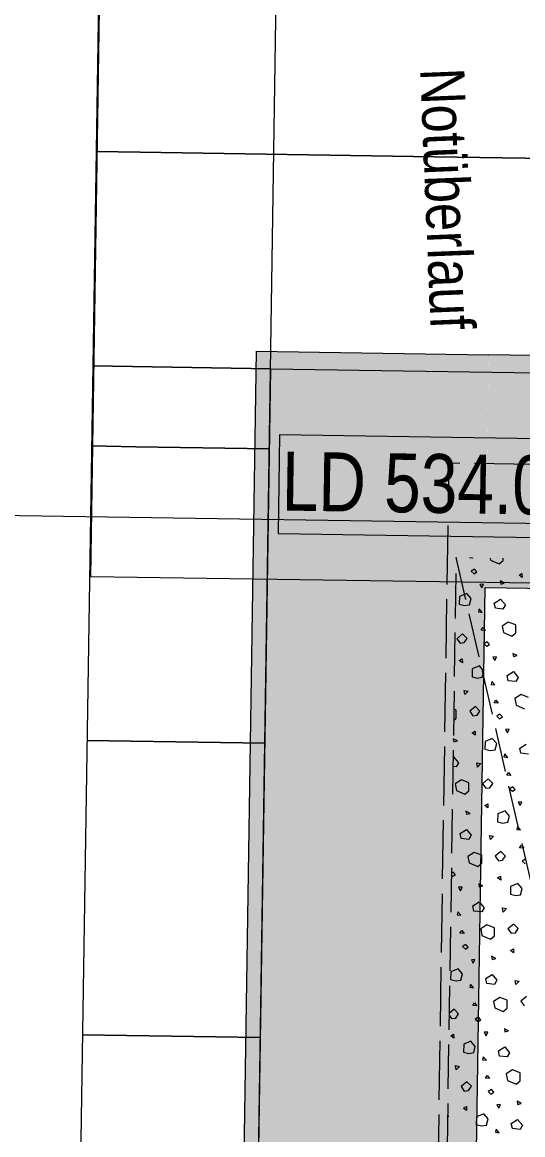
# Model space of a CAD drawing. Header units: metres. Extents: x -19025 to 34897, y -14024 to 26069.
# Drawn here: x -13489 to -12639, y 1534 to 3422 of the extents above; entities that cross this region are included whole.
import ezdxf
from ezdxf.enums import TextEntityAlignment as Align

# ---------------------------------------------------------------- set-up
doc = ezdxf.new("R2010")
doc.units = ezdxf.units.M
doc.header["$MEASUREMENT"] = 0
for name, pattern in [('Strichlinie eng', [0.1, 0.075, -0.025]), ('Strichlinie mittel', [0.15, 0.1, -0.05]), ('Untersicht', [0.125, 0.1, -0.025])]:
    doc.linetypes.add(name, pattern=pattern)
for name, color, linetype in [('11__100 Achsraster', 7, 'Continuous'), ('140 Bruestung Attika', 7, 'Continuous'), ('220 Bodenaufbau', 7, 'Continuous'), ('221 Gefälledämmung 3D', 7, 'Continuous'), ('310 Dachkonstruktion massiv', 7, 'Continuous'), ('330 Dachdeckung', 7, 'Continuous'), ('930 Beschriftung Allgemein', 7, 'Continuous'), ('936 Beschriftung PP', 7, 'Continuous'), ('937 Beschriftung Detail', 7, 'Continuous')]:
    doc.layers.add(name, color=color, linetype=linetype)
doc.styles.add('ERSTELLTER_STIL_1', font='ARIALN.TTF')
doc.styles.add('ERSTELLTER_STIL_4', font='arialbd.ttf')
doc.styles.add('ERSTELLTER_STIL_9', font='arial.ttf', dxfattribs={"width": 0.8})
doc.linetypes.add('Grenze Bezirk', pattern='A,0,[2,22HAUS116_412 STG1 _ 2.DG_IndexB_2026-08-161.Shx,S=0.001587,R=0,X=0,Y=0],-0.25,0', length=0.25)

# ---------------------------------------------------------------- blocks, each defined once
blk = doc.blocks.new('Decke_5_1', base_point=(-13.2443, 2.8969))
at = {"layer": '220 Bodenaufbau', "color": 7, "linetype": 'Untersicht', "lineweight": 13, "flags": 128}
blk.add_lwpolyline([(-13.2443, 2.8969), (-13.182, 6.9564), (-14.5158, 6.9769), (-14.578, 2.9174)], close=True, dxfattribs=at)
blk = doc.blocks.new('Dachfläche_36_1', base_point=(-13.5824, 6.7626))
at = {"layer": '310 Dachkonstruktion massiv', "color": 255, "linetype": 'Continuous', "lineweight": 13, "flags": 128}
blk.add_lwpolyline([(-15.1245, 6.7843), (-13.5824, 6.7626), (-13.4785, 13.5382), (-15.0205, 13.5619)], close=True, dxfattribs=at)
blk = doc.blocks.new('*X743')
at = {"layer": '330 Dachdeckung', "color": 8, "linetype": 'Continuous', "lineweight": 5}
for p, q in [((-15.0397, 7.5049), (-15.1146, 7.506)), ((-15.1146, 7.506), (-15.0397, 7.5049)), ((-14.5398, 7.4972), (-15.0397, 7.5049)), ((-15.0397, 7.5049), (-14.5398, 7.4972)), ((-14.0399, 7.4895), (-14.5398, 7.4972)), ((-14.5398, 7.4972), (-14.0399, 7.4895))]:
    blk.add_line(p, q, dxfattribs=at)
blk = doc.blocks.new('Dachfläche_51_1', base_point=(-14.8181, 7.1373))
at = {"layer": '330 Dachdeckung', "color": 7, "linetype": 'Continuous', "lineweight": 13, "flags": 128}
blk.add_lwpolyline([(-15.1202, 7.142), (-14.8181, 7.1373), (-13.578, 7.1183), (-13.476, 13.7382), (-13.4155, 13.7373), (-13.4155, 13.7373), (-13.7314, 13.7422), (-14.6147, 13.7557), (-15.0177, 13.7618)], close=True, dxfattribs=at)
at = {"layer": '330 Dachdeckung', "color": 7, "linetype": 'Continuous', "lineweight": 13}
blk.add_blockref('*X743', (0, 0), dxfattribs=at)
blk = doc.blocks.new('*X747')
at = {"layer": '330 Dachdeckung', "color": 8, "linetype": 'Continuous', "lineweight": 5}
for p, q in [((-15.0474, 7.0049), (-15.1223, 7.0061)), ((-15.1223, 7.0061), (-15.0474, 7.0049)), ((-14.8202, 7.0015), (-15.0474, 7.0049)), ((-15.0474, 7.0049), (-14.8202, 7.0015)), ((-15.0551, 6.505), (-15.13, 6.5062)), ((-15.13, 6.5062), (-15.0551, 6.505)), ((-14.8278, 6.5015), (-15.0551, 6.505)), ((-15.0551, 6.505), (-14.8278, 6.5015)), ((-15.0628, 6.0051), (-15.1378, 6.0062)), ((-15.1378, 6.0062), (-15.0628, 6.0051)), ((-14.8355, 6.0016), (-15.0628, 6.0051)), ((-15.0628, 6.0051), (-14.8355, 6.0016))]:
    blk.add_line(p, q, dxfattribs=at)
blk = doc.blocks.new('Dachfläche_52_1', base_point=(-15.1886, 2.7267))
at = {"layer": '330 Dachdeckung', "color": 7, "linetype": 'Continuous', "lineweight": 13, "flags": 128}
blk.add_lwpolyline([(-15.1886, 2.7267), (-14.8858, 2.7221), (-14.8181, 7.1373), (-15.1202, 7.142)], close=True, dxfattribs=at)
at = {"layer": '330 Dachdeckung', "color": 7, "linetype": 'Continuous', "lineweight": 13}
blk.add_blockref('*X747', (0, 0), dxfattribs=at)
blk = doc.blocks.new('*X767')
at = {"layer": '930 Beschriftung Allgemein', "color": 254, "linetype": 'Continuous', "lineweight": 9, "true_color": 0xd4d4d4}
for p, q in [((-14.4751, 6.8159), (-14.4806, 6.8163)), ((-14.4754, 6.8162), (-14.4751, 6.8159)), ((-14.4453, 6.8158), (-14.4446, 6.8123)), ((-14.4446, 6.8123), (-14.4301, 6.8062)), ((-14.4301, 6.8062), (-14.4233, 6.8117)), ((-14.4233, 6.8117), (-14.4233, 6.8154)), ((-14.472, 6.7967), (-14.4776, 6.7935)), ((-14.4776, 6.7935), (-14.4727, 6.7891)), ((-14.4727, 6.7891), (-14.468, 6.7922)), ((-14.468, 6.7922), (-14.472, 6.7967)), ((-14.3963, 6.7869), (-14.3913, 6.7896)), ((-14.391, 6.7828), (-14.3963, 6.7869)), ((-14.3913, 6.7896), (-14.391, 6.7828)), ((-14.4566, 6.7713), (-14.4626, 6.7709)), ((-14.4626, 6.7709), (-14.4593, 6.7651)), ((-14.4593, 6.7651), (-14.4566, 6.7713)), ((-14.4284, 6.777), (-14.4274, 6.7717)), ((-14.4213, 6.7733), (-14.4284, 6.777)), ((-14.4274, 6.7717), (-14.4213, 6.7733)), ((-14.4974, 6.7507), (-14.4978, 6.7374)), ((-14.4851, 6.7558), (-14.4974, 6.7507)), ((-14.4776, 6.7471), (-14.4851, 6.7558)), ((-14.4804, 6.7366), (-14.4776, 6.7471)), ((-14.4383, 6.7394), (-14.4276, 6.7461)), ((-14.4276, 6.7461), (-14.4195, 6.7363)), ((-14.4978, 6.7374), (-14.4888, 6.7351)), ((-14.4888, 6.7351), (-14.4804, 6.7366)), ((-14.4641, 6.7294), (-14.4652, 6.7244)), ((-14.4652, 6.7244), (-14.4589, 6.7235)), ((-14.4589, 6.7235), (-14.4641, 6.7294)), ((-14.4365, 6.7306), (-14.4383, 6.7394)), ((-14.4235, 6.7292), (-14.4365, 6.7306)), ((-14.4195, 6.7363), (-14.4235, 6.7292)), ((-14.5048, 6.7131), (-14.5045, 6.713)), ((-14.5045, 6.713), (-14.5048, 6.7127)), ((-14.4145, 6.7071), (-14.4251, 6.7002)), ((-14.4017, 6.7023), (-14.4145, 6.7071)), ((-14.4921, 6.6869), (-14.5018, 6.6788)), ((-14.4843, 6.6792), (-14.4921, 6.6869)), ((-14.4603, 6.6934), (-14.4575, 6.6977)), ((-14.4534, 6.6928), (-14.4603, 6.6934)), ((-14.4575, 6.6977), (-14.4534, 6.6928)), ((-14.4251, 6.7002), (-14.4229, 6.6892)), ((-14.4229, 6.6892), (-14.4084, 6.6831)), ((-14.4084, 6.6831), (-14.4016, 6.6886)), ((-14.4016, 6.6886), (-14.4017, 6.7023)), ((-14.5018, 6.6788), (-14.4964, 6.6711)), ((-14.4964, 6.6711), (-14.4892, 6.6722)), ((-14.4892, 6.6722), (-14.4843, 6.6792)), ((-14.4503, 6.6736), (-14.4559, 6.6704)), ((-14.4559, 6.6704), (-14.451, 6.666)), ((-14.451, 6.666), (-14.4463, 6.6691)), ((-14.4463, 6.6691), (-14.4503, 6.6736)), ((-14.4067, 6.6539), (-14.4057, 6.6486)), ((-14.3996, 6.6502), (-14.4067, 6.6539)), ((-14.4057, 6.6486), (-14.3996, 6.6502)), ((-14.4977, 6.642), (-14.4927, 6.6448)), ((-14.4924, 6.638), (-14.4977, 6.642)), ((-14.4927, 6.6448), (-14.4924, 6.638)), ((-14.4634, 6.6327), (-14.4757, 6.6276)), ((-14.4559, 6.624), (-14.4634, 6.6327)), ((-14.4348, 6.6482), (-14.4409, 6.6478)), ((-14.4409, 6.6478), (-14.4376, 6.642)), ((-14.4376, 6.642), (-14.4348, 6.6482)), ((-14.4757, 6.6276), (-14.4761, 6.6143)), ((-14.4761, 6.6143), (-14.4671, 6.612)), ((-14.4671, 6.612), (-14.4587, 6.6135)), ((-14.4587, 6.6135), (-14.4559, 6.624)), ((-14.4166, 6.6163), (-14.4059, 6.623)), ((-14.4148, 6.6075), (-14.4166, 6.6163)), ((-14.4059, 6.623), (-14.3978, 6.6132)), ((-14.3978, 6.6132), (-14.4018, 6.6061)), ((-14.4423, 6.6063), (-14.4435, 6.6013)), ((-14.4435, 6.6013), (-14.4372, 6.6004)), ((-14.4372, 6.6004), (-14.4423, 6.6063)), ((-14.4018, 6.6061), (-14.4148, 6.6075)), ((-14.4897, 6.5912), (-14.4828, 6.5899)), ((-14.4884, 6.5841), (-14.4897, 6.5912)), ((-14.4828, 6.5899), (-14.4884, 6.5841)), ((-14.4386, 6.5702), (-14.4357, 6.5746)), ((-14.4357, 6.5746), (-14.4317, 6.5697)), ((-14.3927, 6.584), (-14.4034, 6.5771)), ((-14.4034, 6.5771), (-14.4012, 6.5661)), ((-14.38, 6.5792), (-14.3927, 6.584)), ((-14.5031, 6.5575), (-14.5072, 6.559)), ((-14.503, 6.5438), (-14.5031, 6.5575)), ((-14.4704, 6.5638), (-14.4801, 6.5557)), ((-14.4801, 6.5557), (-14.4747, 6.548)), ((-14.4626, 6.5561), (-14.4704, 6.5638)), ((-14.4675, 6.5491), (-14.4626, 6.5561)), ((-14.4317, 6.5697), (-14.4386, 6.5702)), ((-14.4012, 6.5661), (-14.3867, 6.56)), ((-14.5075, 6.5402), (-14.503, 6.5438)), ((-14.4747, 6.548), (-14.4675, 6.5491)), ((-14.4286, 6.5505), (-14.4342, 6.5473)), ((-14.4342, 6.5473), (-14.4293, 6.5429)), ((-14.4293, 6.5429), (-14.4246, 6.546)), ((-14.4246, 6.546), (-14.4286, 6.5505)), ((-14.476, 6.5189), (-14.471, 6.5217)), ((-14.4707, 6.5149), (-14.476, 6.5189)), ((-14.471, 6.5217), (-14.4707, 6.5149)), ((-14.4131, 6.5251), (-14.4192, 6.5247)), ((-14.4192, 6.5247), (-14.4159, 6.5189)), ((-14.4159, 6.5189), (-14.4131, 6.5251)), ((-14.508, 6.5085), (-14.5071, 6.5038)), ((-14.501, 6.5054), (-14.5079, 6.5091)), ((-14.5071, 6.5038), (-14.501, 6.5054)), ((-14.454, 6.5045), (-14.4544, 6.4912)), ((-14.4417, 6.5096), (-14.454, 6.5045)), ((-14.4342, 6.5009), (-14.4417, 6.5096)), ((-14.4369, 6.4904), (-14.4342, 6.5009)), ((-14.3949, 6.4932), (-14.3842, 6.4999)), ((-14.4544, 6.4912), (-14.4454, 6.4889)), ((-14.4454, 6.4889), (-14.4369, 6.4904)), ((-14.4206, 6.4832), (-14.4218, 6.4782)), ((-14.4155, 6.4773), (-14.4206, 6.4832)), ((-14.3931, 6.4844), (-14.3949, 6.4932)), ((-14.3801, 6.483), (-14.3931, 6.4844)), ((-14.5032, 6.4613), (-14.5087, 6.4619)), ((-14.5084, 6.4774), (-14.5073, 6.4782)), ((-14.5073, 6.4782), (-14.4992, 6.4684)), ((-14.4992, 6.4684), (-14.5032, 6.4613)), ((-14.468, 6.4681), (-14.4611, 6.4668)), ((-14.4667, 6.461), (-14.468, 6.4681)), ((-14.4611, 6.4668), (-14.4667, 6.461)), ((-14.4218, 6.4782), (-14.4155, 6.4773)), ((-14.4169, 6.4471), (-14.414, 6.4515)), ((-14.41, 6.4465), (-14.4169, 6.4471)), ((-14.414, 6.4515), (-14.41, 6.4465)), ((-14.4941, 6.4392), (-14.5048, 6.4323)), ((-14.5048, 6.4323), (-14.5026, 6.4213)), ((-14.4814, 6.4344), (-14.4941, 6.4392)), ((-14.4813, 6.4207), (-14.4814, 6.4344)), ((-14.4487, 6.4407), (-14.4584, 6.4326)), ((-14.4584, 6.4326), (-14.4529, 6.4249)), ((-14.4529, 6.4249), (-14.4458, 6.4259)), ((-14.4409, 6.433), (-14.4487, 6.4407)), ((-14.4458, 6.4259), (-14.4409, 6.433)), ((-14.4069, 6.4274), (-14.4125, 6.4242)), ((-14.4125, 6.4242), (-14.4076, 6.4198)), ((-14.4076, 6.4198), (-14.4029, 6.4229)), ((-14.4029, 6.4229), (-14.4069, 6.4274)), ((-14.5026, 6.4213), (-14.4881, 6.4152)), ((-14.4881, 6.4152), (-14.4813, 6.4207)), ((-14.4864, 6.386), (-14.4854, 6.3807)), ((-14.4793, 6.3823), (-14.4864, 6.386)), ((-14.4543, 6.3958), (-14.4493, 6.3986)), ((-14.449, 6.3918), (-14.4543, 6.3958)), ((-14.4493, 6.3986), (-14.449, 6.3918)), ((-14.42, 6.3865), (-14.4323, 6.3814)), ((-14.4125, 6.3778), (-14.42, 6.3865)), ((-14.3914, 6.402), (-14.3975, 6.4016)), ((-14.3975, 6.4016), (-14.3942, 6.3958)), ((-14.3942, 6.3958), (-14.3914, 6.402)), ((-14.4854, 6.3807), (-14.4793, 6.3823)), ((-14.4323, 6.3814), (-14.4327, 6.3681)), ((-14.4327, 6.3681), (-14.4236, 6.3658)), ((-14.4236, 6.3658), (-14.4152, 6.3673)), ((-14.4152, 6.3673), (-14.4125, 6.3778)), ((-14.4962, 6.3484), (-14.4856, 6.3551)), ((-14.4945, 6.3396), (-14.4962, 6.3484)), ((-14.4856, 6.3551), (-14.4775, 6.3453)), ((-14.3989, 6.3601), (-14.4001, 6.3551)), ((-14.4001, 6.3551), (-14.3938, 6.3542)), ((-14.3938, 6.3542), (-14.3989, 6.3601)), ((-14.4815, 6.3382), (-14.4945, 6.3396)), ((-14.4775, 6.3453), (-14.4815, 6.3382)), ((-14.4463, 6.345), (-14.4394, 6.3437)), ((-14.445, 6.3379), (-14.4463, 6.345)), ((-14.4394, 6.3437), (-14.445, 6.3379)), ((-14.3952, 6.324), (-14.3923, 6.3284)), ((-14.3923, 6.3284), (-14.3883, 6.3234)), ((-14.4724, 6.3161), (-14.4831, 6.3092)), ((-14.4831, 6.3092), (-14.4809, 6.2982)), ((-14.4597, 6.3113), (-14.4724, 6.3161)), ((-14.4596, 6.2976), (-14.4597, 6.3113)), ((-14.427, 6.3176), (-14.4367, 6.3095)), ((-14.4367, 6.3095), (-14.4312, 6.3018)), ((-14.4192, 6.3099), (-14.427, 6.3176)), ((-14.4241, 6.3028), (-14.4192, 6.3099)), ((-14.3883, 6.3234), (-14.3952, 6.324)), ((-14.4809, 6.2982), (-14.4664, 6.2921)), ((-14.4664, 6.2921), (-14.4596, 6.2976)), ((-14.4312, 6.3018), (-14.4241, 6.3028)), ((-14.3852, 6.3043), (-14.3908, 6.3011)), ((-14.3908, 6.3011), (-14.3859, 6.2967)), ((-14.5083, 6.2826), (-14.5115, 6.2808)), ((-14.5115, 6.2772), (-14.509, 6.275)), ((-14.509, 6.275), (-14.5043, 6.2781)), ((-14.5043, 6.2781), (-14.5083, 6.2826)), ((-14.4326, 6.2727), (-14.4276, 6.2755)), ((-14.4273, 6.2687), (-14.4326, 6.2727)), ((-14.4276, 6.2755), (-14.4273, 6.2687)), ((-14.4928, 6.2571), (-14.4989, 6.2568)), ((-14.4989, 6.2568), (-14.4956, 6.251)), ((-14.4956, 6.251), (-14.4928, 6.2571)), ((-14.4647, 6.2629), (-14.4637, 6.2576)), ((-14.4576, 6.2592), (-14.4647, 6.2629)), ((-14.4637, 6.2576), (-14.4576, 6.2592)), ((-14.4106, 6.2583), (-14.411, 6.245)), ((-14.3983, 6.2634), (-14.4106, 6.2583)), ((-14.3908, 6.2547), (-14.3983, 6.2634)), ((-14.3935, 6.2442), (-14.3908, 6.2547)), ((-14.411, 6.245), (-14.4019, 6.2427)), ((-14.4019, 6.2427), (-14.3935, 6.2442)), ((-14.5003, 6.2153), (-14.5015, 6.2103)), ((-14.4952, 6.2093), (-14.5003, 6.2153)), ((-14.4745, 6.2253), (-14.4639, 6.232)), ((-14.4728, 6.2165), (-14.4745, 6.2253)), ((-14.4597, 6.2151), (-14.4728, 6.2165)), ((-14.4639, 6.232), (-14.4557, 6.2222)), ((-14.4557, 6.2222), (-14.4597, 6.2151)), ((-14.4246, 6.2219), (-14.4177, 6.2206)), ((-14.4233, 6.2148), (-14.4246, 6.2219)), ((-14.4177, 6.2206), (-14.4233, 6.2148)), ((-14.5015, 6.2103), (-14.4952, 6.2093)), ((-14.4966, 6.1792), (-14.4937, 6.1836)), ((-14.4897, 6.1786), (-14.4966, 6.1792)), ((-14.4937, 6.1836), (-14.4897, 6.1786)), ((-14.4507, 6.193), (-14.4614, 6.1861)), ((-14.4614, 6.1861), (-14.4592, 6.1751)), ((-14.438, 6.1882), (-14.4507, 6.193)), ((-14.4379, 6.1745), (-14.438, 6.1882)), ((-14.4052, 6.1945), (-14.415, 6.1864)), ((-14.415, 6.1864), (-14.4095, 6.1787)), ((-14.4095, 6.1787), (-14.4024, 6.1797)), ((-14.3975, 6.1868), (-14.4052, 6.1945)), ((-14.4024, 6.1797), (-14.3975, 6.1868)), ((-14.4866, 6.1595), (-14.4922, 6.1562)), ((-14.4826, 6.155), (-14.4866, 6.1595)), ((-14.4592, 6.1751), (-14.4447, 6.169)), ((-14.4447, 6.169), (-14.4379, 6.1745)), ((-14.4922, 6.1562), (-14.4873, 6.1519)), ((-14.4873, 6.1519), (-14.4826, 6.155)), ((-14.443, 6.1398), (-14.442, 6.1345)), ((-14.4359, 6.1361), (-14.443, 6.1398)), ((-14.4109, 6.1496), (-14.4059, 6.1524)), ((-14.4056, 6.1456), (-14.4109, 6.1496)), ((-14.4059, 6.1524), (-14.4056, 6.1456)), ((-14.4711, 6.134), (-14.4772, 6.1337)), ((-14.4772, 6.1337), (-14.4739, 6.1278)), ((-14.4739, 6.1278), (-14.4711, 6.134)), ((-14.442, 6.1345), (-14.4359, 6.1361)), ((-14.512, 6.1135), (-14.5124, 6.1002)), ((-14.4997, 6.1186), (-14.512, 6.1135)), ((-14.4922, 6.1099), (-14.4997, 6.1186)), ((-14.4949, 6.0994), (-14.4922, 6.1099)), ((-14.4528, 6.1022), (-14.4421, 6.1089)), ((-14.4511, 6.0934), (-14.4528, 6.1022)), ((-14.4421, 6.1089), (-14.434, 6.0991)), ((-14.5124, 6.1002), (-14.5033, 6.0979)), ((-14.5033, 6.0979), (-14.4949, 6.0994)), ((-14.4786, 6.0922), (-14.4798, 6.0872)), ((-14.4798, 6.0872), (-14.4735, 6.0862)), ((-14.4735, 6.0862), (-14.4786, 6.0922)), ((-14.438, 6.092), (-14.4511, 6.0934)), ((-14.434, 6.0991), (-14.438, 6.092)), ((-14.4029, 6.0988), (-14.396, 6.0975)), ((-14.4016, 6.0917), (-14.4029, 6.0988)), ((-14.396, 6.0975), (-14.4016, 6.0917)), ((-14.429, 6.0699), (-14.4397, 6.063)), ((-14.4163, 6.0651), (-14.429, 6.0699)), ((-14.4162, 6.0514), (-14.4163, 6.0651)), ((-14.3835, 6.0714), (-14.3933, 6.0633)), ((-14.3933, 6.0633), (-14.3878, 6.0556)), ((-14.5066, 6.0497), (-14.5151, 6.0427)), ((-14.4989, 6.042), (-14.5066, 6.0497)), ((-14.4749, 6.0561), (-14.472, 6.0605)), ((-14.4679, 6.0555), (-14.4749, 6.0561)), ((-14.472, 6.0605), (-14.4679, 6.0555)), ((-14.4397, 6.063), (-14.4375, 6.052)), ((-14.4375, 6.052), (-14.423, 6.0459)), ((-14.423, 6.0459), (-14.4162, 6.0514)), ((-14.5151, 6.0399), (-14.5109, 6.0339)), ((-14.5109, 6.0339), (-14.5038, 6.0349)), ((-14.5038, 6.0349), (-14.4989, 6.042)), ((-14.4649, 6.0364), (-14.4705, 6.0331)), ((-14.4705, 6.0331), (-14.4656, 6.0288)), ((-14.4656, 6.0288), (-14.4609, 6.0319)), ((-14.4609, 6.0319), (-14.4649, 6.0364)), ((-14.5123, 6.0048), (-14.5073, 6.0075)), ((-14.5073, 6.0075), (-14.507, 6.0007)), ((-14.4494, 6.0109), (-14.4555, 6.0106)), ((-14.4555, 6.0106), (-14.4522, 6.0047)), ((-14.4522, 6.0047), (-14.4494, 6.0109)), ((-14.4212, 6.0167), (-14.4203, 6.0114)), ((-14.4142, 6.013), (-14.4212, 6.0167)), ((-14.4203, 6.0114), (-14.4142, 6.013)), ((-14.507, 6.0007), (-14.5123, 6.0048)), ((-14.4903, 5.9904), (-14.4907, 5.9771)), ((-14.478, 5.9955), (-14.4903, 5.9904)), ((-14.4705, 5.9868), (-14.478, 5.9955)), ((-14.4907, 5.9771), (-14.4816, 5.9748)), ((-14.4816, 5.9748), (-14.4732, 5.9763)), ((-14.4732, 5.9763), (-14.4705, 5.9868)), ((-14.4569, 5.9691), (-14.4581, 5.9641)), ((-14.4518, 5.9631), (-14.4569, 5.9691)), ((-14.4311, 5.9791), (-14.4204, 5.9857)), ((-14.4293, 5.9703), (-14.4311, 5.9791)), ((-14.4163, 5.9689), (-14.4293, 5.9703)), ((-14.4204, 5.9857), (-14.4123, 5.976)), ((-14.4123, 5.976), (-14.4163, 5.9689)), ((-14.5043, 5.954), (-14.4974, 5.9527)), ((-14.503, 5.9469), (-14.5043, 5.954)), ((-14.4974, 5.9527), (-14.503, 5.9469)), ((-14.4581, 5.9641), (-14.4518, 5.9631)), ((-14.4532, 5.933), (-14.4503, 5.9374)), ((-14.4462, 5.9324), (-14.4532, 5.933)), ((-14.4503, 5.9374), (-14.4462, 5.9324)), ((-14.4073, 5.9468), (-14.418, 5.9399)), ((-14.418, 5.9399), (-14.4158, 5.9289)), ((-14.3946, 5.942), (-14.4073, 5.9468)), ((-14.3945, 5.9283), (-14.3946, 5.942)), ((-14.4849, 5.9266), (-14.4947, 5.9185)), ((-14.4947, 5.9185), (-14.4892, 5.9108)), ((-14.4772, 5.9189), (-14.4849, 5.9266)), ((-14.4821, 5.9118), (-14.4772, 5.9189)), ((-14.4432, 5.9133), (-14.4488, 5.91)), ((-14.4392, 5.9088), (-14.4432, 5.9133)), ((-14.4158, 5.9289), (-14.4013, 5.9228)), ((-14.4013, 5.9228), (-14.3945, 5.9283)), ((-14.4892, 5.9108), (-14.4821, 5.9118)), ((-14.4488, 5.91), (-14.4439, 5.9057)), ((-14.4439, 5.9057), (-14.4392, 5.9088)), ((-14.3995, 5.8936), (-14.3986, 5.8883)), ((-14.3925, 5.8899), (-14.3995, 5.8936)), ((-14.4906, 5.8817), (-14.4856, 5.8844)), ((-14.4853, 5.8776), (-14.4906, 5.8817)), ((-14.4856, 5.8844), (-14.4853, 5.8776)), ((-14.4277, 5.8878), (-14.4338, 5.8875)), ((-14.4338, 5.8875), (-14.4305, 5.8816)), ((-14.4305, 5.8816), (-14.4277, 5.8878)), ((-14.3986, 5.8883), (-14.3925, 5.8899)), ((-14.5156, 5.8682), (-14.5178, 5.8693)), ((-14.5178, 5.8676), (-14.5156, 5.8682)), ((-14.4686, 5.8673), (-14.469, 5.854)), ((-14.4563, 5.8724), (-14.4686, 5.8673)), ((-14.4488, 5.8637), (-14.4563, 5.8724)), ((-14.4515, 5.8532), (-14.4488, 5.8637)), ((-14.4094, 5.856), (-14.3987, 5.8626)), ((-14.4076, 5.8472), (-14.4094, 5.856)), ((-14.3987, 5.8626), (-14.3906, 5.8529)), ((-14.469, 5.854), (-14.4599, 5.8517)), ((-14.4599, 5.8517), (-14.4515, 5.8532)), ((-14.4352, 5.846), (-14.4364, 5.841)), ((-14.4364, 5.841), (-14.4301, 5.84)), ((-14.4301, 5.84), (-14.4352, 5.846)), ((-14.3946, 5.8458), (-14.4076, 5.8472)), ((-14.3906, 5.8529), (-14.3946, 5.8458))]:
    blk.add_line(p, q, dxfattribs=at)
blk = doc.blocks.new('Schraffur_1_1', base_point=(4.6971, 0))
at = {"layer": '930 Beschriftung Allgemein', "color": 254, "linetype": 'Strichlinie mittel', "lineweight": 9, "true_color": 0xd4d4d4}
blk.add_blockref('*X767', (0, 0), dxfattribs=at)
blk = doc.blocks.new('Wand_185_1', base_point=(-14.683, 2.919))
at = {"layer": '140 Bruestung Attika', "linetype": 'Continuous', "lineweight": 13, "true_color": 0xebebeb}
for points in [[(-14.849, 6.772), (-14.454, 6.7659), (-14.8429, 7.167)], [(-14.8429, 7.167), (-14.454, 6.7659), (-14.4479, 7.1608)], [(-14.849, 6.772), (-14.9054, 3.0924), (-14.5104, 3.0863), (-14.454, 6.7659)]]:
    blk.add_hatch(color=7, dxfattribs=at).paths.add_polyline_path(points)
at = {"layer": '140 Bruestung Attika', "color": 7, "linetype": 'Continuous', "lineweight": 13, "flags": 128}
for points in [[(-14.8429, 7.167), (-14.9115, 2.6974)], [(-14.8429, 7.167), (-14.4479, 7.1608)], [(-14.5104, 3.0863), (-14.454, 6.7659)]]:
    blk.add_lwpolyline(points, dxfattribs=at)
blk = doc.blocks.new('Wand_186_1', base_point=(-14.6214, 6.9385))
at = {"layer": '140 Bruestung Attika', "linetype": 'Continuous', "lineweight": 13, "true_color": 0xebebeb}
blk.add_hatch(color=7, dxfattribs=at).paths.add_polyline_path([(-14.454, 6.7659), (-13.4798, 6.7507), (-13.4736, 7.1456), (-14.4479, 7.1608)])
at = {"layer": '140 Bruestung Attika', "color": 7, "linetype": 'Continuous', "lineweight": 13, "flags": 128}
for points in [[(-13.4736, 7.1456), (-14.4479, 7.1608)], [(-13.4798, 6.7507), (-13.4736, 7.1456)], [(-14.454, 6.7659), (-13.4798, 6.7507)]]:
    blk.add_lwpolyline(points, dxfattribs=at)
blk = doc.blocks.new('Dachfläche_79_1', base_point=(-13.8038, 3.0255))
at = {"layer": '221 Gefälledämmung 3D', "color": 32, "linetype": 'Strichlinie eng', "lineweight": 5, "true_color": 0xdd6f00, "flags": 128}
blk.add_lwpolyline([(-13.8038, 3.0255), (-13.6249, 3.0228), (-14.5032, 6.8166), (-14.5612, 3.0371)], close=True, dxfattribs=at)
blk = doc.blocks.new('Standard-Rastermarker_14')
at = {"layer": '11__100 Achsraster', "color": 8, "linetype": 'Grenze Bezirk', "lineweight": 5}
blk.add_line((1, 0), (22.8752, 0), dxfattribs=at)
at = {"layer": '11__100 Achsraster', "color": 8, "lineweight": 5, "style": 'ERSTELLTER_STIL_4'}
blk.add_attdef('AC_MarkerText_1', text='', height=0.2, rotation=0.8788, dxfattribs=at).set_placement((24.123, 0.1), align=Align.TOP_CENTER)
blk = doc.blocks.new('Standard-Rastermarker_21')
at = {"layer": '11__100 Achsraster', "color": 8, "linetype": 'Grenze Bezirk', "lineweight": 5}
blk.add_line((1.0251, 0), (24.2455, 0), dxfattribs=at)
at = {"layer": '11__100 Achsraster', "color": 8, "lineweight": 5, "style": 'ERSTELLTER_STIL_4'}
blk.add_attdef('AC_MarkerText_1', text='', height=0.2, rotation=270.8788, dxfattribs=at).set_placement((-0.1043, -0.0685), align=Align.TOP_CENTER)

msp = doc.modelspace()

# ---------------------------------------------------------------- linework, layer by layer
at = {"layer": '937 Beschriftung Detail', "color": 7, "linetype": 'Continuous', "lineweight": 13, "flags": 128}
msp.add_lwpolyline([(-13054.178, 2554.622), (-12283.624, 2542.802), (-12281.061, 2709.926), (-13051.615, 2721.746), (-13054.178, 2554.622)], close=True, dxfattribs=at)

# ---------------------------------------------------------------- block references
at = {"layer": '11__100 Achsraster', "color": 7, "linetype": 'Continuous', "lineweight": 18, "xscale": 999.9999999999995, "yscale": 999.9999999999995, "zscale": 999.9999999999995}
for name, p, rotation in [('Standard-Rastermarker_14', (-12895.958, 14031.111), 269.1211930973006), ('Standard-Rastermarker_21', (-18510.935, 2661.952), 359.1211930973007)]:
    msp.add_blockref(name, p, dxfattribs=dict(at, rotation=rotation))
at = {"layer": '140 Bruestung Attika', "color": 7, "lineweight": 30, "xscale": 1000, "yscale": 1000, "zscale": 1000}
for name, p in [('Wand_185_1', (-12931.704, -1384.095)), ('Wand_186_1', (-12870.047, 2635.432))]:
    msp.add_blockref(name, p, dxfattribs=at)
at = {"layer": '220 Bodenaufbau', "color": 7, "linetype": 'Untersicht', "lineweight": 13, "xscale": 1000, "yscale": 1000, "zscale": 1000}
msp.add_blockref('Decke_5_1', (-11492.988, -1406.164), dxfattribs=at)
at = {"layer": '221 Gefälledämmung 3D', "color": 32, "linetype": 'Strichlinie eng', "lineweight": 5, "true_color": 0xdd6f00, "xscale": 1000, "yscale": 1000, "zscale": 1000}
msp.add_blockref('Dachfläche_79_1', (-12052.457, -1277.568), dxfattribs=at)
at = {"layer": '310 Dachkonstruktion massiv', "color": 255, "linetype": 'Continuous', "lineweight": 13, "xscale": 1000, "yscale": 1000, "zscale": 1000}
msp.add_blockref('Dachfläche_36_1', (-11831.073, 2459.514), dxfattribs=at)
at = {"layer": '330 Dachdeckung', "color": 7, "linetype": 'Continuous', "lineweight": 13, "xscale": 1000, "yscale": 1000, "zscale": 1000}
for name, p in [('Dachfläche_51_1', (-13066.742, 2834.265)), ('Dachfläche_52_1', (-13437.227, -1576.364))]:
    msp.add_blockref(name, p, dxfattribs=at)
at = {"layer": '930 Beschriftung Allgemein', "color": 254, "linetype": 'Strichlinie mittel', "lineweight": 9, "true_color": 0xd4d4d4, "xscale": 1000, "yscale": 1000, "zscale": 1000}
msp.add_blockref('Schraffur_1_1', (6448.38, -4303.067), dxfattribs=at)

# ---------------------------------------------------------------- texts
at = {"layer": '936 Beschriftung PP', "color": 7, "linetype": 'Continuous', "lineweight": 13, "insert": (-12720.039, 2902.671), "char_height": 75, "attachment_point": 3, "rotation": 272.329262, "style": 'ERSTELLTER_STIL_1'}
msp.add_mtext('\\A1;{\\pqr;\\fArial Narrow|b0|i0|c0|p0;\\W1.000000;Notüberlauf}', dxfattribs=at)
at = {"layer": '937 Beschriftung Detail', "color": 7, "linetype": 'Continuous', "lineweight": 13, "insert": (-13048.603, 2592.086), "char_height": 100, "attachment_point": 7, "rotation": 359.121193, "style": 'ERSTELLTER_STIL_9'}
msp.add_mtext('\\A1;{\\pql;\\fArial|b0|i0|c0|p0;\\W0.800000;LD 534.02.02}', dxfattribs=at)

doc.saveas('drawing.dxf')
